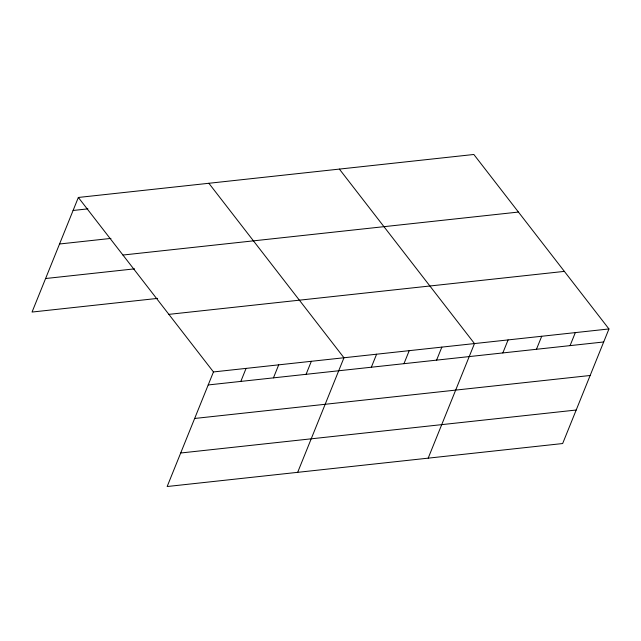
<?xml version="1.0" encoding="UTF-8"?>
<svg xmlns="http://www.w3.org/2000/svg" width="641" height="641" viewBox="0 0 641 641"><rect width="100%" height="100%" fill="white"/><g stroke="black" fill="none" stroke-linecap="round" stroke-linejoin="round"><path stroke-width="0.96" d="M78.346 197.46L213.453 371.94L167.157 486.519L562.654 443.54L608.95 328.953L473.843 154.481L78.346 197.46L32.05 312.047L157.622 298.394M240.824 381.403L246.08 368.391M273.451 377.861L278.707 364.849M306.077 374.312L311.334 361.3M297.672 472.337L343.961 357.758L208.862 183.278M371.339 367.221L376.596 354.209M403.966 363.671L409.222 350.659M436.593 360.13L441.849 347.118M428.188 458.147L474.476 343.568L339.377 169.096M502.84 352.927L508.097 339.914M536.461 349.273L541.717 336.261M570.073 345.619L575.33 332.607M73.082 210.472L87.913 208.862M59.541 243.997L110.957 238.404M122.928 255.038L518.433 212.059M45.591 278.523L134.578 268.851M168.863 314.362L564.368 271.383M213.453 371.94L608.95 328.953M208.189 384.953L603.694 341.974M194.648 418.469L590.153 375.49M180.698 453.003L576.195 410.024"/></g></svg>
